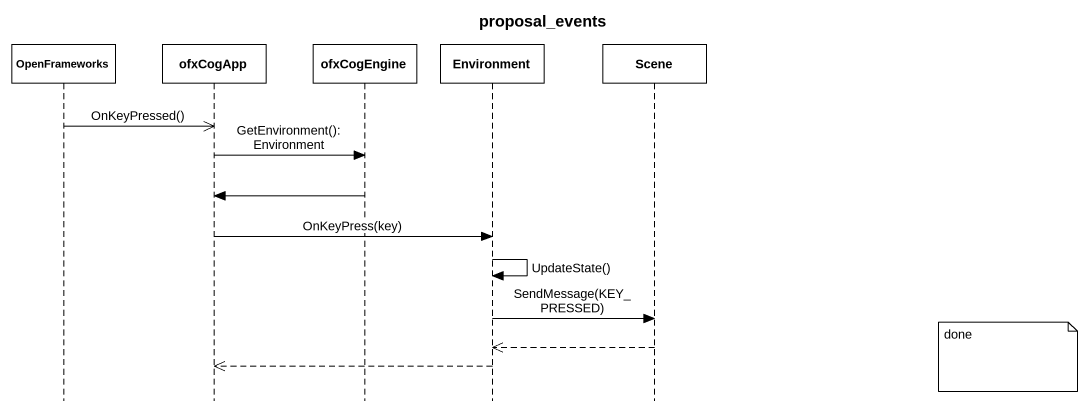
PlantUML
@startuml
title proposal_events
hide footbox
participant OpenFrameworks
participant ofxCogApp
participant ofxCogEngine
participant Environment
participant Scene

OpenFrameworks ->> ofxCogApp : OnKeyPressed()
ofxCogApp -> ofxCogEngine : GetEnvironment(): Environment
ofxCogEngine -> ofxCogApp
ofxCogApp -> Environment : OnKeyPress(key)
Environment -> Environment : UpdateState()
Environment -> Scene : SendMessage(KEY_PRESSED)
Scene -->> Environment
note right of Scene : done
Environment -->> ofxCogApp
@enduml
